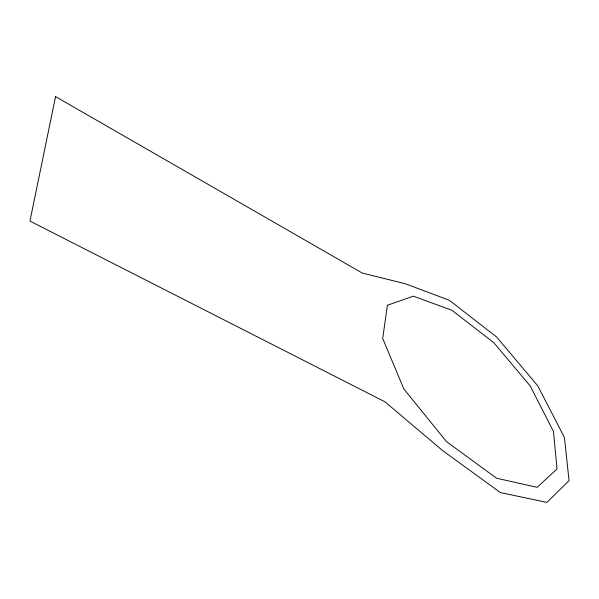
<?xml version="1.0" encoding="UTF-8"?>
<svg xmlns="http://www.w3.org/2000/svg" width="599" height="599" viewBox="0 0 599 599"><rect width="100%" height="100%" fill="white"/><g stroke="black" fill="none" stroke-linecap="round" stroke-linejoin="round"><path stroke-width="0.9" d="M387.381 305.258L382.694 338.487L403.898 389.036L446.525 441.658L496.578 478.234L537.168 487.339L557.018 468.972L553.491 431.505L530.235 385.996L493.838 342.71L452.043 310.357L413.43 296.153L387.381 305.258M55.542 96.596L29.95 221.083L384.985 401.824L442.354 450.373L500.375 492.565L546.917 502.404L569.05 480.585L564.423 437.465L537.752 385.808L496.586 336.967L449.377 300.301L405.418 283.769L362.283 273.069L55.542 96.596"/></g></svg>
